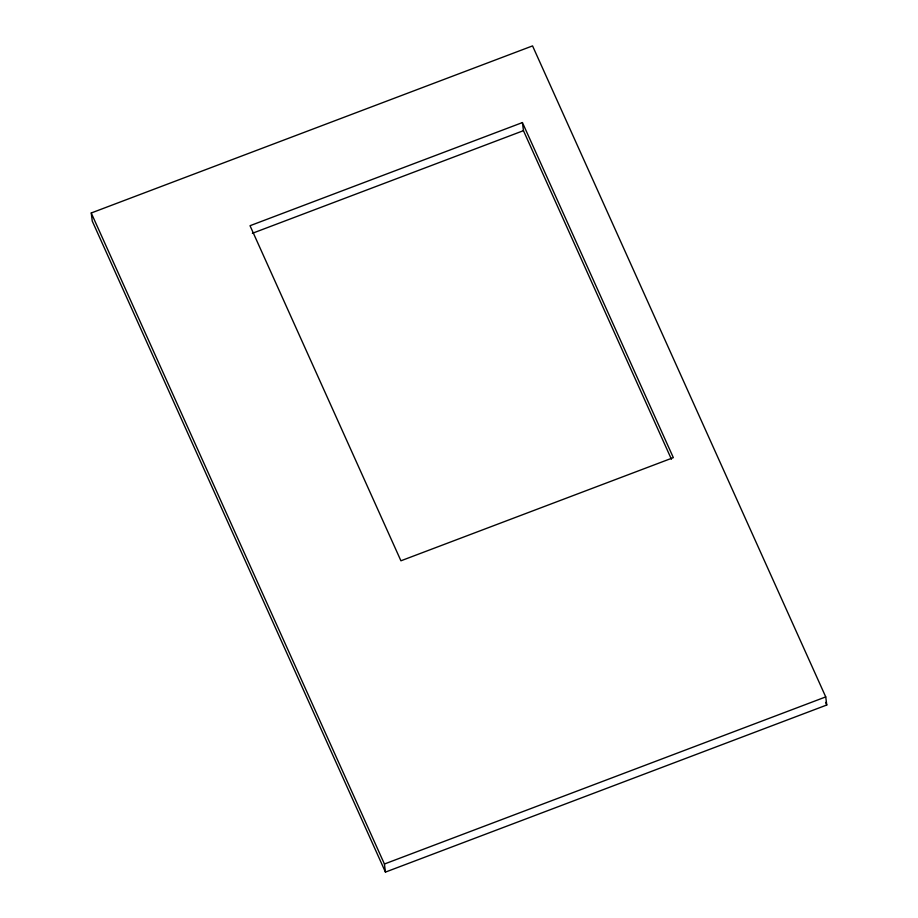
<?xml version="1.0" encoding="UTF-8"?>
<svg xmlns="http://www.w3.org/2000/svg" width="918" height="918" viewBox="0 0 918 918"><rect width="100%" height="100%" fill="white"/><g stroke="black" fill="none" stroke-linecap="round" stroke-linejoin="round"><path stroke-width="1.38" d="M91.238 212.987L532.555 45.9L825.741 696.911L826.762 705.013L385.445 872.1L92.259 221.089L91.238 212.987L384.424 864.01L385.445 872.1M522.434 122.564L250.029 225.713L400.925 560.795L673.342 457.646L522.434 122.564L523.455 130.666L671.425 459.229M252.381 233.298L523.455 130.666M384.424 864.01L825.741 696.911M825.58 702.396L826.762 705.013"/></g></svg>
